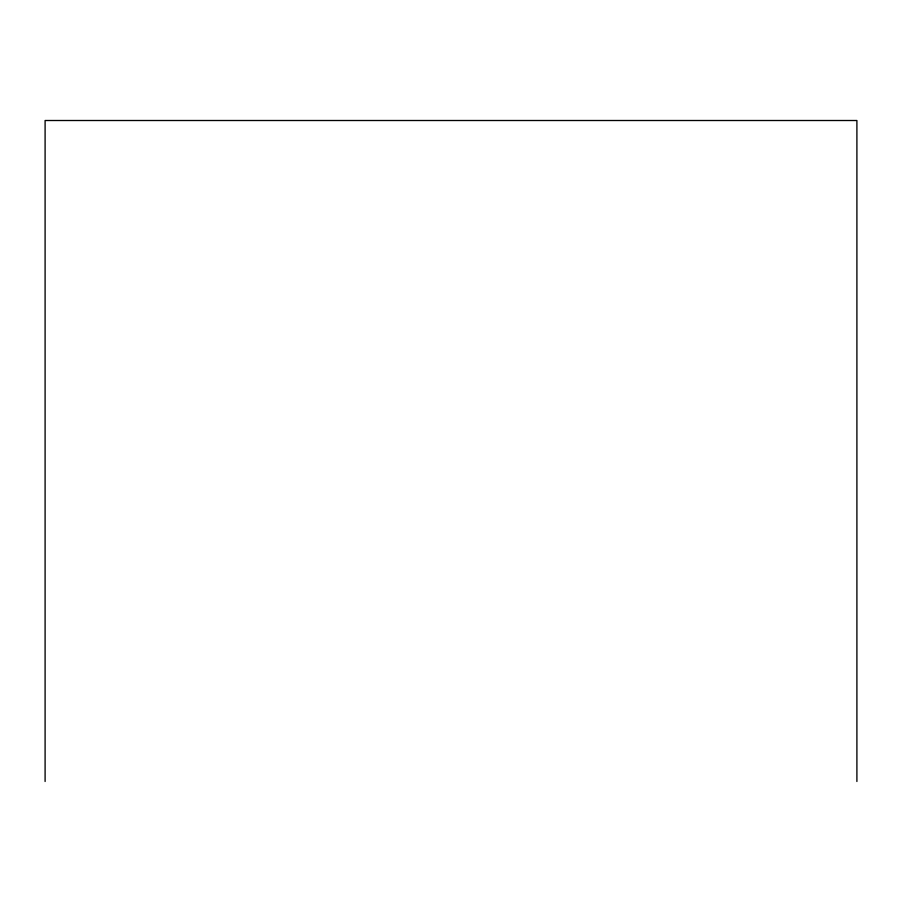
<?xml version="1.0" encoding="UTF-8"?>
<svg xmlns="http://www.w3.org/2000/svg" width="902" height="902" viewBox="0 0 902 902"><rect width="100%" height="100%" fill="white"/><g stroke="black" fill="none" stroke-linecap="round" stroke-linejoin="round"><path stroke-width="1.35" d="M856.9 781.493L856.9 120.507L45.1 120.507L45.1 781.493"/></g></svg>
